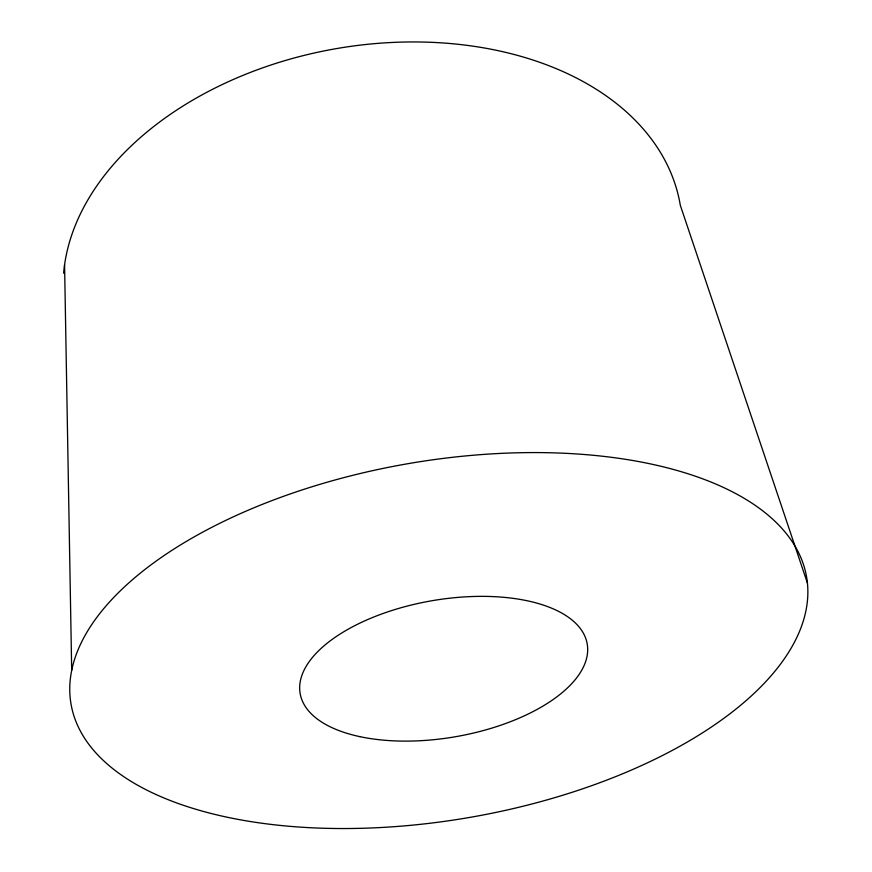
<?xml version="1.0" encoding="UTF-8"?>
<svg xmlns="http://www.w3.org/2000/svg" width="872" height="872" viewBox="0 0 872 872"><rect width="100%" height="100%" fill="white"/><g stroke="black" fill="none" stroke-linecap="round" stroke-linejoin="round"><path stroke-width="1.31" d="M807.428 583.106A373.238 179.545 -9.8 0 0 238.928 514.273A373.238 179.545 -9.8 0 0 270.058 824.291A373.238 179.545 -9.8 0 0 807.428 583.106L680.324 205.334A312.067 212.278 -9.8 0 0 364.409 44.646A312.067 212.278 -9.8 0 0 63.612 273.187M64.572 264.826L71.689 670.339M359.744 736.622A145.657 69.008 -9.8 0 0 586.987 656.54A145.657 69.008 -9.8 0 0 384.301 613.049A145.657 69.008 -9.8 0 0 359.744 736.622"/></g></svg>
